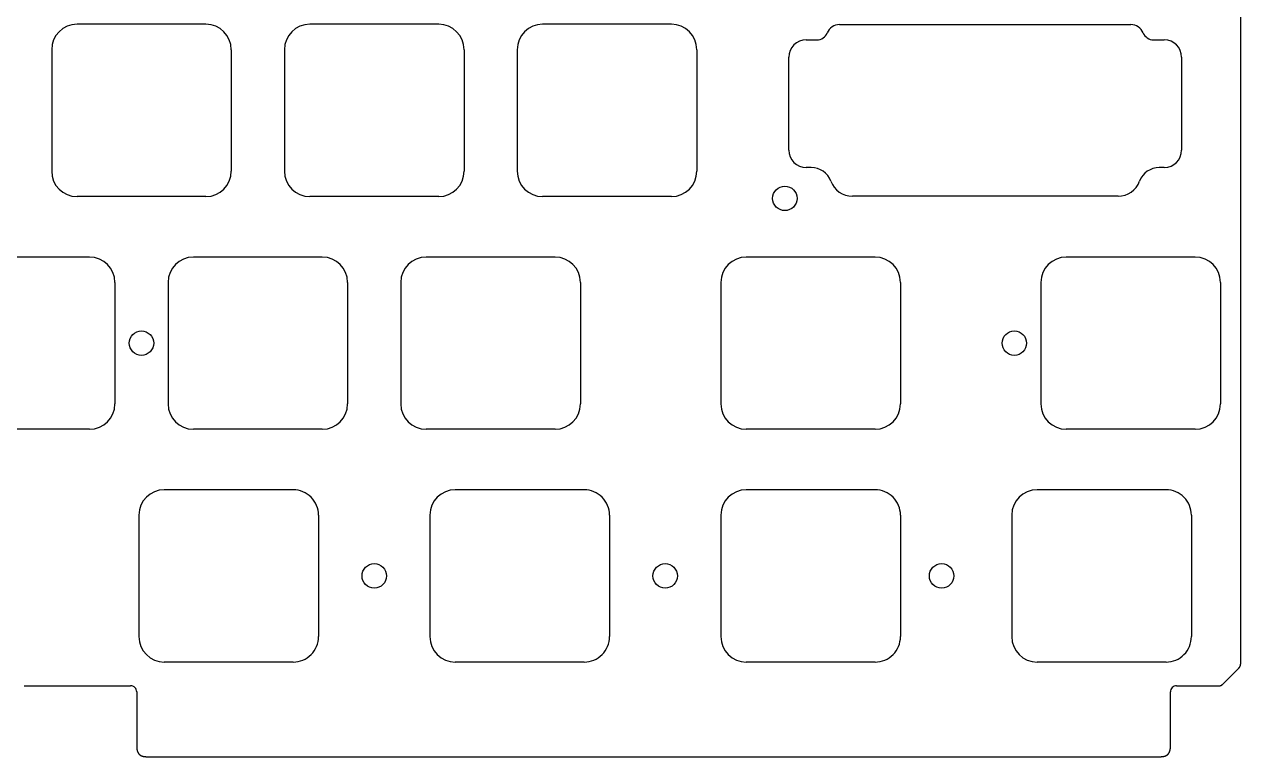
# Model space of a CAD drawing. Header units: millimetres. Extents: x -9 to 276, y -91 to 15.
# Drawn here: x 176.1 to 275.7, y -91 to -31 of the extents above; entities that cross this region are included whole.
import ezdxf

# ---------------------------------------------------------------- set-up
doc = ezdxf.new("R2010")
doc.units = ezdxf.units.MM
doc.layers.add('BLACK', color=7, linetype='CONTINUOUS')
doc.layers.add('Edge.Cuts', color=53, linetype='CONTINUOUS', true_color=0xc8a339)

msp = doc.modelspace()

# ---------------------------------------------------------------- linework, layer by layer
at = {"layer": 'BLACK', "linetype": 'Continuous'}
for p, q in [((245.78125, -50.1), (235.231249, -50.1)), ((271.975, -50.1), (261.424999, -50.1)), ((233.15625, -52.175), (233.15625, -62.125001)), ((247.85625, -52.175), (247.85625, -62.125)), ((259.35, -52.175), (259.35, -62.125001)), ((274.05, -52.175), (274.05, -62.125)), ((245.78125, -64.2), (235.23125, -64.2)), ((271.975, -64.2), (261.425, -64.2))]:
    msp.add_line(p, q, dxfattribs=at)
at = {"layer": 'BLACK'}
msp.add_circle((257.175, -57.15), 1, dxfattribs=at)
for centre, radius, start, end in [((235.231254, -52.175004), 2.075004, 90.00013806, 179.99988955), ((245.78125, -52.175), 2.075, 0, 90), ((261.425004, -52.175004), 2.075004, 90.00013806, 179.99988955), ((271.975, -52.175), 2.075, 0, 90), ((235.231252, -62.124998), 2.075002, 180.00008284, 269.99994478), ((245.78125, -62.125), 2.075, 270, 0), ((261.425002, -62.124998), 2.075002, 180.00008284, 269.99994478), ((271.975, -62.125), 2.075, 270, 0)]:
    msp.add_arc(centre, radius, start, end, dxfattribs=at)
at = {"layer": 'Edge.Cuts', "linetype": 'CONTINUOUS'}
for p, q in [((275.7, -83.39289), (275.7, 7.192893)), ((191.0125, -31.05), (180.4625, -31.05)), ((210.0625, -31.05), (199.5125, -31.05)), ((229.1125, -31.05), (218.5625, -31.05)), ((178.3875, -33.125), (178.3875, -43.075)), ((193.0875, -33.125), (193.0875, -43.075)), ((197.4375, -33.125), (197.4375, -43.075)), ((212.1375, -33.125), (212.1375, -43.075)), ((216.4875, -33.125), (216.4875, -43.075)), ((231.1875, -33.125), (231.1875, -43.075)), ((191.0125, -45.15), (180.4625, -45.15)), ((210.0625, -45.15), (199.5125, -45.15)), ((229.1125, -45.15), (218.5625, -45.15)), ((181.4875, -50.1), (170.9375, -50.1)), ((200.5375, -50.1), (189.9875, -50.1)), ((219.5875, -50.1), (209.0375, -50.1)), ((183.5625, -52.175), (183.5625, -62.125)), ((187.9125, -52.175), (187.9125, -62.125)), ((202.6125, -52.175), (202.6125, -62.125)), ((206.9625, -52.175), (206.9625, -62.125)), ((221.6625, -52.175), (221.6625, -62.125)), ((181.4875, -64.2), (170.9375, -64.2)), ((200.5375, -64.2), (189.9875, -64.2)), ((219.5875, -64.2), (209.0375, -64.2)), ((275.645185, -83.623601), (275.646602, -83.620891)), ((275.646602, -83.620891), (275.648, -83.618173)), ((275.648, -83.618173), (275.649379, -83.61545)), ((275.649379, -83.61545), (275.65074, -83.612718)), ((275.65074, -83.612718), (275.652081, -83.60998)), ((275.652081, -83.60998), (275.653404, -83.607234)), ((275.653404, -83.607234), (275.654708, -83.604482)), ((275.654708, -83.604482), (275.655994, -83.601722)), ((275.655994, -83.601722), (275.65726, -83.598956)), ((275.65726, -83.598956), (275.658508, -83.596181)), ((275.658508, -83.596181), (275.659737, -83.5934)), ((275.659737, -83.5934), (275.660948, -83.590611)), ((275.660948, -83.590611), (275.66214, -83.587815)), ((275.66214, -83.587815), (275.663314, -83.585011)), ((275.663314, -83.585011), (275.665606, -83.57938)), ((275.665606, -83.57938), (275.667824, -83.573718)), ((275.667824, -83.573718), (275.669968, -83.568026)), ((275.669968, -83.568026), (275.672039, -83.562301)), ((275.672039, -83.562301), (275.674036, -83.556544)), ((275.674036, -83.556544), (275.67596, -83.550754)), ((275.67596, -83.550754), (275.677811, -83.54493)), ((275.677811, -83.54493), (275.679589, -83.539073)), ((275.679589, -83.539073), (275.681294, -83.533181)), ((275.681294, -83.533181), (275.682925, -83.527254)), ((275.682925, -83.527254), (275.684483, -83.521292)), ((275.684483, -83.521292), (275.685968, -83.515293)), ((275.685968, -83.515293), (275.68738, -83.509257)), ((275.68738, -83.509257), (275.688718, -83.503184)), ((275.688718, -83.503184), (275.689983, -83.497072)), ((275.689983, -83.497072), (275.691174, -83.490922)), ((275.691174, -83.490922), (275.692291, -83.484733)), ((275.692291, -83.484733), (275.693333, -83.478504)), ((275.693333, -83.478504), (275.694302, -83.472234)), ((275.694302, -83.472234), (275.695196, -83.465924)), ((275.695196, -83.465924), (275.696015, -83.459571)), ((275.696015, -83.459571), (275.696758, -83.453176)), ((275.696758, -83.453176), (275.697426, -83.446738)), ((275.697426, -83.446738), (275.698018, -83.440255)), ((275.698018, -83.440255), (275.698534, -83.433729)), ((275.698534, -83.433729), (275.698973, -83.427157)), ((275.698973, -83.427157), (275.699334, -83.42054)), ((275.699334, -83.42054), (275.699618, -83.413876)), ((275.699618, -83.413876), (275.699824, -83.407164)), ((275.699824, -83.407164), (275.699952, -83.400405)), ((275.699952, -83.400405), (275.7, -83.393597)), ((275.7, -83.393597), (275.7, -83.39289)), ((274.246446, -85.05355), (275.553553, -83.746443)), ((275.553553, -83.746443), (275.555963, -83.744019)), ((275.555963, -83.744019), (275.558354, -83.741586)), ((275.558354, -83.741586), (275.560718, -83.739151)), ((275.560718, -83.739151), (275.563063, -83.736707)), ((275.563063, -83.736707), (275.565383, -83.734261)), ((275.565383, -83.734261), (275.567682, -83.731807)), ((275.567682, -83.731807), (275.569957, -83.72935)), ((275.569957, -83.72935), (275.572212, -83.726885)), ((275.572212, -83.726885), (275.574442, -83.724418)), ((275.574442, -83.724418), (275.576653, -83.721942)), ((275.576653, -83.721942), (275.57884, -83.719463)), ((275.57884, -83.719463), (275.581007, -83.716976)), ((275.581007, -83.716976), (275.58315, -83.714487)), ((275.58315, -83.714487), (275.585273, -83.711989)), ((275.585273, -83.711989), (275.587373, -83.709488)), ((275.587373, -83.709488), (275.589453, -83.706979)), ((275.589453, -83.706979), (275.591511, -83.704467)), ((275.591511, -83.704467), (275.593548, -83.701947)), ((275.593548, -83.701947), (275.595563, -83.699423)), ((275.595563, -83.699423), (275.597559, -83.696892)), ((275.597559, -83.696892), (275.599532, -83.694357)), ((275.599532, -83.694357), (275.601485, -83.691814)), ((275.601485, -83.691814), (275.603416, -83.689268)), ((275.603416, -83.689268), (275.605329, -83.686713)), ((275.605329, -83.686713), (275.607218, -83.684155)), ((275.607218, -83.684155), (275.609089, -83.681589)), ((275.609089, -83.681589), (275.610938, -83.679019)), ((275.610938, -83.679019), (275.612768, -83.676441)), ((275.612768, -83.676441), (275.614577, -83.67386)), ((275.614577, -83.67386), (275.616366, -83.67127)), ((275.616366, -83.67127), (275.618134, -83.668676)), ((275.618134, -83.668676), (275.619883, -83.666074)), ((275.619883, -83.666074), (275.621611, -83.663468)), ((275.621611, -83.663468), (275.62332, -83.660854)), ((275.62332, -83.660854), (275.625008, -83.658235)), ((275.625008, -83.658235), (275.626678, -83.655609)), ((275.626678, -83.655609), (275.628327, -83.652978)), ((275.628327, -83.652978), (275.629957, -83.650339)), ((275.629957, -83.650339), (275.631566, -83.647695)), ((275.631566, -83.647695), (275.633157, -83.645044)), ((275.633157, -83.645044), (275.634728, -83.642387)), ((275.634728, -83.642387), (275.63628, -83.639723)), ((275.63628, -83.639723), (275.637811, -83.637053)), ((275.637811, -83.637053), (275.639325, -83.634375)), ((275.639325, -83.634375), (275.640818, -83.631692)), ((275.640818, -83.631692), (275.642293, -83.629002)), ((275.642293, -83.629002), (275.643748, -83.626305)), ((275.643748, -83.626305), (275.645185, -83.623601)), ((176.149852, -85.199997), (184.850852, -85.199997)), ((270.450556, -85.199997), (273.892893, -85.199997)), ((273.892893, -85.199997), (273.896312, -85.199987)), ((273.896312, -85.199987), (273.899722, -85.199957)), ((273.899722, -85.199957), (273.903116, -85.199907)), ((273.903116, -85.199907), (273.906502, -85.199837)), ((273.906502, -85.199837), (273.909871, -85.199748)), ((273.909871, -85.199748), (273.913233, -85.199639)), ((273.913233, -85.199639), (273.916578, -85.19951)), ((273.916578, -85.19951), (273.919916, -85.199361)), ((273.919916, -85.199361), (273.923238, -85.199194)), ((273.923238, -85.199194), (273.926552, -85.199006)), ((273.926552, -85.199006), (273.929851, -85.1988)), ((273.929851, -85.1988), (273.933141, -85.198573)), ((273.933141, -85.198573), (273.936417, -85.198328)), ((273.936417, -85.198328), (273.939685, -85.198064)), ((273.939685, -85.198064), (273.942938, -85.19778)), ((273.942938, -85.19778), (273.946183, -85.197477)), ((273.946183, -85.197477), (273.949414, -85.197155)), ((273.949414, -85.197155), (273.952637, -85.196814)), ((273.952637, -85.196814), (273.955846, -85.196455)), ((273.955846, -85.196455), (273.959047, -85.196076)), ((273.959047, -85.196076), (273.962235, -85.195678)), ((273.962235, -85.195678), (273.965414, -85.195262)), ((273.965414, -85.195262), (273.96858, -85.194827)), ((273.96858, -85.194827), (273.971738, -85.194373)), ((273.971738, -85.194373), (273.974884, -85.1939)), ((273.974884, -85.1939), (273.978021, -85.193408)), ((273.978021, -85.193408), (273.981146, -85.192899)), ((273.981146, -85.192899), (273.984262, -85.19237)), ((273.984262, -85.19237), (273.987367, -85.191823)), ((273.987367, -85.191823), (273.990463, -85.191257)), ((273.990463, -85.191257), (273.993547, -85.190673)), ((273.993547, -85.190673), (273.996624, -85.19007)), ((273.996624, -85.19007), (273.999689, -85.189449)), ((273.999689, -85.189449), (274.002746, -85.188809)), ((274.002746, -85.188809), (274.005791, -85.188151)), ((274.005791, -85.188151), (274.008829, -85.187475)), ((274.008829, -85.187475), (274.011855, -85.18678)), ((274.011855, -85.18678), (274.014873, -85.186067)), ((274.014873, -85.186067), (274.017881, -85.185335)), ((274.017881, -85.185335), (274.020881, -85.184585)), ((274.020881, -85.184585), (274.02387, -85.183817)), ((274.02387, -85.183817), (274.026851, -85.183031)), ((274.026851, -85.183031), (274.029822, -85.182226)), ((274.029822, -85.182226), (274.032786, -85.181403)), ((274.032786, -85.181403), (274.035739, -85.180562)), ((274.035739, -85.180562), (274.038684, -85.179702)), ((274.038684, -85.179702), (274.04162, -85.178824)), ((274.04162, -85.178824), (274.044548, -85.177928)), ((274.044548, -85.177928), (274.047466, -85.177014)), ((274.047466, -85.177014), (274.050376, -85.176081)), ((274.050376, -85.176081), (274.053278, -85.17513)), ((274.053278, -85.17513), (274.056171, -85.174161)), ((274.056171, -85.174161), (274.059056, -85.173173)), ((274.059056, -85.173173), (274.061933, -85.172167)), ((274.061933, -85.172167), (274.064801, -85.171143)), ((274.064801, -85.171143), (274.067661, -85.1701)), ((274.067661, -85.1701), (274.070513, -85.16904)), ((274.070513, -85.16904), (274.073357, -85.16796)), ((274.073357, -85.16796), (274.076193, -85.166863)), ((274.076193, -85.166863), (274.079022, -85.165747)), ((274.079022, -85.165747), (274.081842, -85.164612)), ((274.081842, -85.164612), (274.084655, -85.16346)), ((274.084655, -85.16346), (274.090257, -85.161099)), ((274.090257, -85.161099), (274.095828, -85.158664)), ((274.095828, -85.158664), (274.10137, -85.156154)), ((274.10137, -85.156154), (274.106882, -85.153571)), ((274.106882, -85.153571), (274.112365, -85.150912)), ((274.112365, -85.150912), (274.11782, -85.148179)), ((274.11782, -85.148179), (274.123247, -85.14537)), ((274.123247, -85.14537), (274.128645, -85.142485)), ((274.128645, -85.142485), (274.134017, -85.139524)), ((274.134017, -85.139524), (274.139362, -85.136487)), ((274.139362, -85.136487), (274.14468, -85.133372)), ((274.14468, -85.133372), (274.149972, -85.13018)), ((274.149972, -85.13018), (274.155238, -85.126911)), ((274.155238, -85.126911), (274.160479, -85.123563)), ((274.160479, -85.123563), (274.165694, -85.120135)), ((274.165694, -85.120135), (274.170885, -85.116629)), ((274.170885, -85.116629), (274.176051, -85.113042)), ((274.176051, -85.113042), (274.181193, -85.109375)), ((274.181193, -85.109375), (274.186311, -85.105626)), ((274.186311, -85.105626), (274.191406, -85.101796)), ((274.191406, -85.101796), (274.196477, -85.097883)), ((274.196477, -85.097883), (274.201525, -85.093887)), ((274.201525, -85.093887), (274.20655, -85.089806)), ((274.20655, -85.089806), (274.211552, -85.085641)), ((274.211552, -85.085641), (274.216531, -85.081391)), ((274.216531, -85.081391), (274.221489, -85.077054)), ((274.221489, -85.077054), (274.226424, -85.072631)), ((274.226424, -85.072631), (274.231337, -85.068119)), ((274.231337, -85.068119), (274.236228, -85.063519)), ((274.236228, -85.063519), (274.241098, -85.05883)), ((274.241098, -85.05883), (274.245945, -85.05405)), ((274.245945, -85.05405), (274.246446, -85.05355)), ((185.350852, -85.699997), (185.350852, -90.199997)), ((269.950556, -90.199997), (269.950556, -85.699997)), ((185.350852, -90.199997), (185.350862, -90.205644)), ((185.350862, -90.205644), (185.350892, -90.211271)), ((185.350892, -90.211271), (185.350942, -90.216858)), ((185.350942, -90.216858), (185.351011, -90.222425)), ((185.351011, -90.222425), (185.351101, -90.227953)), ((185.351101, -90.227953), (185.351209, -90.233461)), ((185.351209, -90.233461), (185.351338, -90.23893)), ((185.351338, -90.23893), (185.351485, -90.24438)), ((185.351485, -90.24438), (185.351652, -90.249791)), ((185.351652, -90.249791), (185.351838, -90.255183)), ((185.351838, -90.255183), (185.352043, -90.260537)), ((185.352043, -90.260537), (185.352267, -90.265871)), ((185.352267, -90.265871), (185.352509, -90.271168)), ((185.352509, -90.271168), (185.352771, -90.276446)), ((185.352771, -90.276446), (185.353051, -90.281686)), ((185.353051, -90.281686), (185.35335, -90.286907)), ((185.35335, -90.286907), (185.353667, -90.292092)), ((185.353667, -90.292092), (185.354003, -90.297257)), ((185.354003, -90.297257), (185.354356, -90.302386)), ((185.354356, -90.302386), (185.354728, -90.307497)), ((185.354728, -90.307497), (185.355118, -90.312571)), ((185.355118, -90.312571), (185.355526, -90.317627)), ((185.355526, -90.317627), (185.355952, -90.322647)), ((185.355952, -90.322647), (185.356396, -90.327648)), ((185.356396, -90.327648), (185.356857, -90.332615)), ((185.356857, -90.332615), (185.357337, -90.337563)), ((185.357337, -90.337563), (185.357833, -90.342476)), ((185.357833, -90.342476), (185.358347, -90.347371)), ((185.358347, -90.347371), (185.358878, -90.352232)), ((185.358878, -90.352232), (185.359427, -90.357074)), ((185.359427, -90.357074), (185.359993, -90.361882)), ((185.359993, -90.361882), (185.360576, -90.366673)), ((185.360576, -90.366673), (185.361175, -90.371429)), ((185.361175, -90.371429), (185.361793, -90.376168)), ((185.361793, -90.376168), (185.362426, -90.380874)), ((185.362426, -90.380874), (185.363077, -90.385562)), ((185.363077, -90.385562), (185.363744, -90.390217)), ((185.363744, -90.390217), (185.364428, -90.394854)), ((185.364428, -90.394854), (185.365128, -90.399459)), ((185.365128, -90.399459), (185.365846, -90.404047)), ((185.365846, -90.404047), (185.366578, -90.408602)), ((185.366578, -90.408602), (185.367329, -90.41314)), ((185.367329, -90.41314), (185.368094, -90.417647)), ((185.368094, -90.417647), (185.368876, -90.422136)), ((185.368876, -90.422136), (185.369674, -90.426593)), ((185.369674, -90.426593), (185.370489, -90.431034)), ((185.370489, -90.431034), (185.371318, -90.435444)), ((185.371318, -90.435444), (185.372165, -90.439836)), ((185.372165, -90.439836), (185.373026, -90.444198)), ((185.373026, -90.444198), (185.373904, -90.448543)), ((185.373904, -90.448543), (185.374796, -90.452858)), ((185.374796, -90.452858), (185.375706, -90.457157)), ((185.375706, -90.457157), (185.376629, -90.461425)), ((185.376629, -90.461425), (185.377569, -90.465676)), ((185.377569, -90.465676), (185.378524, -90.469899)), ((185.378524, -90.469899), (185.379495, -90.474104)), ((185.379495, -90.474104), (185.38048, -90.478281)), ((185.38048, -90.478281), (185.381482, -90.482441)), ((185.381482, -90.482441), (185.382497, -90.486572)), ((185.382497, -90.486572), (185.383529, -90.490687)), ((185.383529, -90.490687), (185.384574, -90.494774)), ((185.384574, -90.494774), (185.385636, -90.498844)), ((185.385636, -90.498844), (185.386712, -90.502886)), ((185.386712, -90.502886), (185.387803, -90.506913)), ((185.387803, -90.506913), (185.388908, -90.510911)), ((185.388908, -90.510911), (185.39003, -90.514894)), ((185.39003, -90.514894), (185.391164, -90.518849)), ((185.391164, -90.518849), (185.392315, -90.522788)), ((185.392315, -90.522788), (185.393478, -90.5267)), ((185.393478, -90.5267), (185.394658, -90.530597)), ((185.394658, -90.530597), (185.395851, -90.534467)), ((185.395851, -90.534467), (185.397059, -90.53832)), ((185.397059, -90.53832), (185.398281, -90.542148)), ((185.398281, -90.542148), (185.399518, -90.54596)), ((185.399518, -90.54596), (185.400769, -90.549747)), ((185.400769, -90.549747), (185.402035, -90.553517)), ((185.402035, -90.553517), (185.403313, -90.557262)), ((185.403313, -90.557262), (185.404608, -90.560992)), ((185.404608, -90.560992), (185.405914, -90.564696)), ((185.405914, -90.564696), (185.407237, -90.568385)), ((185.407237, -90.568385), (185.408572, -90.57205)), ((185.408572, -90.57205), (185.409923, -90.575698)), ((185.409923, -90.575698), (185.411286, -90.579323)), ((185.411286, -90.579323), (185.412664, -90.582931)), ((185.412664, -90.582931), (185.414055, -90.586516)), ((185.414055, -90.586516), (185.415461, -90.590086)), ((185.415461, -90.590086), (185.41688, -90.593632)), ((269.88443, -90.593873), (269.887251, -90.586777)), ((269.887251, -90.586777), (269.890016, -90.579603)), ((269.890016, -90.579603), (269.892725, -90.57235)), ((269.892725, -90.57235), (269.895379, -90.565018)), ((269.895379, -90.565018), (269.897976, -90.557606)), ((269.897976, -90.557606), (269.900517, -90.550113)), ((269.900517, -90.550113), (269.903002, -90.542538)), ((269.903002, -90.542538), (269.905428, -90.53488)), ((269.905428, -90.53488), (269.907798, -90.527139)), ((269.907798, -90.527139), (269.910109, -90.519313)), ((269.910109, -90.519313), (269.912362, -90.511402)), ((269.912362, -90.511402), (269.914557, -90.503405)), ((269.914557, -90.503405), (269.916692, -90.495321)), ((269.916692, -90.495321), (269.918768, -90.487149)), ((269.918768, -90.487149), (269.920783, -90.478887)), ((269.920783, -90.478887), (269.922738, -90.470536)), ((269.922738, -90.470536), (269.924632, -90.462094)), ((269.924632, -90.462094), (269.926465, -90.45356)), ((269.926465, -90.45356), (269.928235, -90.444934)), ((269.928235, -90.444934), (269.929943, -90.436214)), ((269.929943, -90.436214), (269.931588, -90.427399)), ((269.931588, -90.427399), (269.933169, -90.418489)), ((269.933169, -90.418489), (269.934686, -90.409482)), ((269.934686, -90.409482), (269.936138, -90.400378)), ((269.936138, -90.400378), (269.937524, -90.391175)), ((269.937524, -90.391175), (269.938845, -90.381872)), ((269.938845, -90.381872), (269.940099, -90.372469)), ((269.940099, -90.372469), (269.941285, -90.362964)), ((269.941285, -90.362964), (269.942404, -90.353357)), ((269.942404, -90.353357), (269.943454, -90.343646)), ((269.943454, -90.343646), (269.944435, -90.33383)), ((269.944435, -90.33383), (269.945346, -90.323908)), ((269.945346, -90.323908), (269.946186, -90.31388)), ((269.946186, -90.31388), (269.946955, -90.303744)), ((269.946955, -90.303744), (269.947652, -90.293499)), ((269.947652, -90.293499), (269.948275, -90.283144)), ((269.948275, -90.283144), (269.948826, -90.272678)), ((269.948826, -90.272678), (269.949302, -90.2621)), ((269.949302, -90.2621), (269.949702, -90.251408)), ((269.949702, -90.251408), (269.950027, -90.240603)), ((269.950027, -90.240603), (269.950275, -90.229682)), ((269.950275, -90.229682), (269.950446, -90.218644)), ((269.950446, -90.218644), (269.950538, -90.207489)), ((269.950538, -90.207489), (269.950556, -90.199997)), ((185.41688, -90.593632), (185.418314, -90.597162)), ((185.418314, -90.597162), (185.41976, -90.600669)), ((185.41976, -90.600669), (185.421221, -90.604161)), ((185.421221, -90.604161), (185.422695, -90.60763)), ((185.422695, -90.60763), (185.424184, -90.611084)), ((185.424184, -90.611084), (185.425684, -90.614515)), ((185.425684, -90.614515), (185.4272, -90.617931)), ((185.4272, -90.617931), (185.428728, -90.621325)), ((185.428728, -90.621325), (185.430272, -90.624703)), ((185.430272, -90.624703), (185.431827, -90.62806)), ((185.431827, -90.62806), (185.433397, -90.631402)), ((185.433397, -90.631402), (185.434979, -90.634721)), ((185.434979, -90.634721), (185.436576, -90.638026)), ((185.436576, -90.638026), (185.438185, -90.64131)), ((185.438185, -90.64131), (185.439809, -90.644579)), ((185.439809, -90.644579), (185.441445, -90.647826)), ((185.441445, -90.647826), (185.443096, -90.651059)), ((185.443096, -90.651059), (185.444759, -90.654271)), ((185.444759, -90.654271), (185.446437, -90.657468)), ((185.446437, -90.657468), (185.448126, -90.660645)), ((185.448126, -90.660645), (185.44983, -90.663807)), ((185.44983, -90.663807), (185.451547, -90.666949)), ((185.451547, -90.666949), (185.453277, -90.670076)), ((185.453277, -90.670076), (185.45502, -90.673184)), ((185.45502, -90.673184), (185.456778, -90.676276)), ((185.456778, -90.676276), (185.458547, -90.679349)), ((185.458547, -90.679349), (185.460331, -90.682408)), ((185.460331, -90.682408), (185.462127, -90.685447)), ((185.462127, -90.685447), (185.463938, -90.688472)), ((185.463938, -90.688472), (185.465761, -90.691478)), ((185.465761, -90.691478), (185.467598, -90.694469)), ((185.467598, -90.694469), (185.469447, -90.697441)), ((185.469447, -90.697441), (185.471311, -90.700399)), ((185.471311, -90.700399), (185.473187, -90.703339)), ((185.473187, -90.703339), (185.475077, -90.706264)), ((185.475077, -90.706264), (185.476979, -90.709171)), ((185.476979, -90.709171), (185.478896, -90.712063)), ((185.478896, -90.712063), (185.480825, -90.714938)), ((185.480825, -90.714938), (185.482769, -90.717798)), ((185.482769, -90.717798), (185.484724, -90.720641)), ((185.484724, -90.720641), (185.486694, -90.723469)), ((185.486694, -90.723469), (185.488677, -90.72628)), ((185.488677, -90.72628), (185.490673, -90.729076)), ((185.490673, -90.729076), (185.492682, -90.731856)), ((185.492682, -90.731856), (185.494706, -90.734621)), ((185.494706, -90.734621), (185.496741, -90.737369)), ((185.496741, -90.737369), (185.498792, -90.740103)), ((185.498792, -90.740103), (185.500854, -90.74282)), ((185.500854, -90.74282), (185.502931, -90.745523)), ((185.502931, -90.745523), (185.505021, -90.74821)), ((185.505021, -90.74821), (185.507125, -90.750882)), ((185.507125, -90.750882), (185.509241, -90.753539)), ((185.509241, -90.753539), (185.511372, -90.756181)), ((185.511372, -90.756181), (185.513516, -90.758807)), ((185.513516, -90.758807), (185.515673, -90.761418)), ((185.515673, -90.761418), (185.517844, -90.764015)), ((185.517844, -90.764015), (185.520029, -90.766596)), ((185.520029, -90.766596), (185.522227, -90.769163)), ((185.522227, -90.769163), (185.52444, -90.771715)), ((185.52444, -90.771715), (185.526665, -90.774252)), ((185.526665, -90.774252), (185.528905, -90.776775)), ((185.528905, -90.776775), (185.531158, -90.779282)), ((185.531158, -90.779282), (185.533425, -90.781776)), ((185.533425, -90.781776), (185.535705, -90.784254)), ((185.535705, -90.784254), (185.538, -90.786719)), ((185.538, -90.786719), (185.540309, -90.789168)), ((185.540309, -90.789168), (185.542631, -90.791604)), ((185.542631, -90.791604), (185.544968, -90.794025)), ((185.544968, -90.794025), (185.547318, -90.796432)), ((185.547318, -90.796432), (185.549682, -90.798824)), ((185.549682, -90.798824), (185.552061, -90.801203)), ((185.552061, -90.801203), (185.556861, -90.805917)), ((185.556861, -90.805917), (185.561717, -90.810575)), ((185.561717, -90.810575), (185.56663, -90.815176)), ((185.56663, -90.815176), (185.571601, -90.819723)), ((185.571601, -90.819723), (185.57663, -90.824213)), ((185.57663, -90.824213), (185.581718, -90.828649)), ((185.581718, -90.828649), (185.586864, -90.83303)), ((185.586864, -90.83303), (185.592069, -90.837356)), ((185.592069, -90.837356), (185.597334, -90.841627)), ((185.597334, -90.841627), (185.602659, -90.845844)), ((185.602659, -90.845844), (185.608045, -90.850007)), ((185.608045, -90.850007), (185.613492, -90.854117)), ((185.613492, -90.854117), (185.619001, -90.858172)), ((185.619001, -90.858172), (185.624571, -90.862174)), ((185.624571, -90.862174), (185.630204, -90.866122)), ((185.630204, -90.866122), (185.635901, -90.870017)), ((185.635901, -90.870017), (185.641661, -90.873859)), ((185.641661, -90.873859), (185.647486, -90.877647)), ((185.647486, -90.877647), (185.653375, -90.881382)), ((185.653375, -90.881382), (185.659331, -90.885063)), ((185.659331, -90.885063), (185.665352, -90.888692)), ((185.665352, -90.888692), (185.67144, -90.892267)), ((185.67144, -90.892267), (185.677596, -90.895789)), ((185.677596, -90.895789), (185.68382, -90.899258)), ((185.68382, -90.899258), (185.690112, -90.902674)), ((185.690112, -90.902674), (185.696474, -90.906036)), ((185.696474, -90.906036), (185.702906, -90.909345)), ((185.702906, -90.909345), (185.709409, -90.9126)), ((185.709409, -90.9126), (185.715984, -90.915801)), ((185.715984, -90.915801), (185.722631, -90.918948)), ((185.722631, -90.918948), (185.72935, -90.922042)), ((185.72935, -90.922042), (185.736144, -90.925081)), ((185.736144, -90.925081), (185.743012, -90.928066)), ((185.743012, -90.928066), (185.749956, -90.930996)), ((185.749956, -90.930996), (185.756976, -90.933871)), ((185.756976, -90.933871), (185.764072, -90.936692)), ((185.764072, -90.936692), (185.771246, -90.939457)), ((185.771246, -90.939457), (185.778499, -90.942166)), ((185.778499, -90.942166), (185.785831, -90.94482)), ((185.785831, -90.94482), (185.793243, -90.947417)), ((185.793243, -90.947417), (185.800736, -90.949958)), ((185.800736, -90.949958), (185.808311, -90.952443)), ((185.808311, -90.952443), (185.815969, -90.954869)), ((185.815969, -90.954869), (185.82371, -90.957239)), ((185.82371, -90.957239), (185.831536, -90.95955)), ((185.831536, -90.95955), (185.839447, -90.961803)), ((185.839447, -90.961803), (185.847444, -90.963998)), ((185.847444, -90.963998), (185.855528, -90.966133)), ((185.855528, -90.966133), (185.8637, -90.968209)), ((185.8637, -90.968209), (185.871962, -90.970224)), ((185.871962, -90.970224), (185.880313, -90.972179)), ((185.880313, -90.972179), (185.888755, -90.974073)), ((185.888755, -90.974073), (185.897289, -90.975906)), ((185.897289, -90.975906), (185.905915, -90.977676)), ((185.905915, -90.977676), (185.914635, -90.979384)), ((185.914635, -90.979384), (185.92345, -90.981029)), ((185.92345, -90.981029), (185.93236, -90.98261)), ((185.93236, -90.98261), (185.941367, -90.984127)), ((185.941367, -90.984127), (185.950471, -90.985579)), ((185.950471, -90.985579), (185.959674, -90.986965)), ((185.959674, -90.986965), (185.968977, -90.988286)), ((185.968977, -90.988286), (185.97838, -90.98954)), ((185.97838, -90.98954), (185.987885, -90.990726)), ((185.987885, -90.990726), (185.997492, -90.991845)), ((185.997492, -90.991845), (186.007204, -90.992895)), ((186.007204, -90.992895), (186.017019, -90.993876)), ((186.017019, -90.993876), (186.026941, -90.994787)), ((186.026941, -90.994787), (186.036969, -90.995627)), ((186.036969, -90.995627), (186.047105, -90.996396)), ((186.047105, -90.996396), (186.05735, -90.997093)), ((186.05735, -90.997093), (186.067705, -90.997716)), ((186.067705, -90.997716), (186.078171, -90.998267)), ((186.078171, -90.998267), (186.088749, -90.998743)), ((186.088749, -90.998743), (186.099441, -90.999143)), ((186.099441, -90.999143), (186.110246, -90.999468)), ((186.110246, -90.999468), (186.121167, -90.999716)), ((186.121167, -90.999716), (186.132205, -90.999887)), ((186.132205, -90.999887), (186.14336, -90.999979)), ((186.14336, -90.999979), (186.150852, -90.999997)), ((186.150852, -90.999997), (269.150556, -90.999997)), ((269.150556, -90.999997), (269.156203, -90.999987)), ((269.156203, -90.999987), (269.16183, -90.999957)), ((269.16183, -90.999957), (269.167417, -90.999907)), ((269.167417, -90.999907), (269.172984, -90.999838)), ((269.172984, -90.999838), (269.178512, -90.999748)), ((269.178512, -90.999748), (269.18402, -90.99964)), ((269.18402, -90.99964), (269.189489, -90.999511)), ((269.189489, -90.999511), (269.194939, -90.999364)), ((269.194939, -90.999364), (269.20035, -90.999197)), ((269.20035, -90.999197), (269.205742, -90.999011)), ((269.205742, -90.999011), (269.211096, -90.998806)), ((269.211096, -90.998806), (269.21643, -90.998582)), ((269.21643, -90.998582), (269.221727, -90.99834)), ((269.221727, -90.99834), (269.227005, -90.998078)), ((269.227005, -90.998078), (269.232245, -90.997798)), ((269.232245, -90.997798), (269.237466, -90.997499)), ((269.237466, -90.997499), (269.242651, -90.997182)), ((269.242651, -90.997182), (269.247816, -90.996846)), ((269.247816, -90.996846), (269.252945, -90.996493)), ((269.252945, -90.996493), (269.258056, -90.996121)), ((269.258056, -90.996121), (269.26313, -90.995731)), ((269.26313, -90.995731), (269.268186, -90.995323)), ((269.268186, -90.995323), (269.273206, -90.994897)), ((269.273206, -90.994897), (269.278207, -90.994453)), ((269.278207, -90.994453), (269.283174, -90.993992)), ((269.283174, -90.993992), (269.288122, -90.993512)), ((269.288122, -90.993512), (269.293035, -90.993016)), ((269.293035, -90.993016), (269.29793, -90.992502)), ((269.29793, -90.992502), (269.30279, -90.991971)), ((269.30279, -90.991971), (269.307633, -90.991422)), ((269.307633, -90.991422), (269.312441, -90.990856)), ((269.312441, -90.990856), (269.317232, -90.990273)), ((269.317232, -90.990273), (269.321988, -90.989674)), ((269.321988, -90.989674), (269.326727, -90.989056)), ((269.326727, -90.989056), (269.331433, -90.988423)), ((269.331433, -90.988423), (269.336121, -90.987772)), ((269.336121, -90.987772), (269.340776, -90.987105)), ((269.340776, -90.987105), (269.345413, -90.986421)), ((269.345413, -90.986421), (269.350018, -90.985721)), ((269.350018, -90.985721), (269.354606, -90.985003)), ((269.354606, -90.985003), (269.359161, -90.984271)), ((269.359161, -90.984271), (269.363699, -90.98352)), ((269.363699, -90.98352), (269.368206, -90.982755)), ((269.368206, -90.982755), (269.372695, -90.981973)), ((269.372695, -90.981973), (269.377152, -90.981175)), ((269.377152, -90.981175), (269.381593, -90.98036)), ((269.381593, -90.98036), (269.386003, -90.979531)), ((269.386003, -90.979531), (269.390395, -90.978684)), ((269.390395, -90.978684), (269.394757, -90.977823)), ((269.394757, -90.977823), (269.399102, -90.976945)), ((269.399102, -90.976945), (269.403417, -90.976053)), ((269.403417, -90.976053), (269.407715, -90.975143)), ((269.407715, -90.975143), (269.411984, -90.97422)), ((269.411984, -90.97422), (269.416235, -90.97328)), ((269.416235, -90.97328), (269.420458, -90.972325)), ((269.420458, -90.972325), (269.424663, -90.971354)), ((269.424663, -90.971354), (269.42884, -90.970369)), ((269.42884, -90.970369), (269.433, -90.969367)), ((269.433, -90.969367), (269.437131, -90.968352)), ((269.437131, -90.968352), (269.441246, -90.96732)), ((269.441246, -90.96732), (269.445333, -90.966275)), ((269.445333, -90.966275), (269.449403, -90.965213)), ((269.449403, -90.965213), (269.453445, -90.964137)), ((269.453445, -90.964137), (269.457472, -90.963046)), ((269.457472, -90.963046), (269.46147, -90.961941)), ((269.46147, -90.961941), (269.465453, -90.960819)), ((269.465453, -90.960819), (269.469408, -90.959685)), ((269.469408, -90.959685), (269.473347, -90.958534)), ((269.473347, -90.958534), (269.477259, -90.957371)), ((269.477259, -90.957371), (269.481156, -90.956191)), ((269.481156, -90.956191), (269.485026, -90.954998)), ((269.485026, -90.954998), (269.488879, -90.95379)), ((269.488879, -90.95379), (269.492707, -90.952568)), ((269.492707, -90.952568), (269.496519, -90.951331)), ((269.496519, -90.951331), (269.500306, -90.95008)), ((269.500306, -90.95008), (269.504076, -90.948814)), ((269.504076, -90.948814), (269.507821, -90.947536)), ((269.507821, -90.947536), (269.511551, -90.946241)), ((269.511551, -90.946241), (269.515255, -90.944935)), ((269.515255, -90.944935), (269.518944, -90.943612)), ((269.518944, -90.943612), (269.522609, -90.942277)), ((269.522609, -90.942277), (269.526257, -90.940926)), ((269.526257, -90.940926), (269.529882, -90.939563)), ((269.529882, -90.939563), (269.53349, -90.938185)), ((269.53349, -90.938185), (269.537075, -90.936794)), ((269.537075, -90.936794), (269.540645, -90.935388)), ((269.540645, -90.935388), (269.544191, -90.933969)), ((269.544191, -90.933969), (269.547721, -90.932535)), ((269.547721, -90.932535), (269.551228, -90.931089)), ((269.551228, -90.931089), (269.55472, -90.929628)), ((269.55472, -90.929628), (269.558189, -90.928154)), ((269.558189, -90.928154), (269.561643, -90.926665)), ((269.561643, -90.926665), (269.565074, -90.925165)), ((269.565074, -90.925165), (269.56849, -90.923649)), ((269.56849, -90.923649), (269.571884, -90.922121)), ((269.571884, -90.922121), (269.575262, -90.920577)), ((269.575262, -90.920577), (269.578619, -90.919022)), ((269.578619, -90.919022), (269.581961, -90.917452)), ((269.581961, -90.917452), (269.58528, -90.91587)), ((269.58528, -90.91587), (269.588585, -90.914273)), ((269.588585, -90.914273), (269.591869, -90.912664)), ((269.591869, -90.912664), (269.595138, -90.91104)), ((269.595138, -90.91104), (269.598385, -90.909404)), ((269.598385, -90.909404), (269.601618, -90.907753)), ((269.601618, -90.907753), (269.60483, -90.90609)), ((269.60483, -90.90609), (269.608027, -90.904412)), ((269.608027, -90.904412), (269.611204, -90.902723)), ((269.611204, -90.902723), (269.614366, -90.901019)), ((269.614366, -90.901019), (269.617508, -90.899302)), ((269.617508, -90.899302), (269.620635, -90.897572)), ((269.620635, -90.897572), (269.623743, -90.895829)), ((269.623743, -90.895829), (269.626835, -90.894071)), ((269.626835, -90.894071), (269.629908, -90.892302)), ((269.629908, -90.892302), (269.632967, -90.890518)), ((269.632967, -90.890518), (269.636006, -90.888722)), ((269.636006, -90.888722), (269.639031, -90.886911)), ((269.639031, -90.886911), (269.642037, -90.885088)), ((269.642037, -90.885088), (269.645028, -90.883251)), ((269.645028, -90.883251), (269.648, -90.881402)), ((269.648, -90.881402), (269.650958, -90.879538)), ((269.650958, -90.879538), (269.653898, -90.877662)), ((269.653898, -90.877662), (269.656823, -90.875772)), ((269.656823, -90.875772), (269.65973, -90.87387)), ((269.65973, -90.87387), (269.662622, -90.871953)), ((269.662622, -90.871953), (269.665497, -90.870024)), ((269.665497, -90.870024), (269.668357, -90.86808)), ((269.668357, -90.86808), (269.6712, -90.866125)), ((269.6712, -90.866125), (269.674028, -90.864155)), ((269.674028, -90.864155), (269.676839, -90.862172)), ((269.676839, -90.862172), (269.679635, -90.860176)), ((269.679635, -90.860176), (269.682415, -90.858167)), ((269.682415, -90.858167), (269.68518, -90.856143)), ((269.68518, -90.856143), (269.687928, -90.854108)), ((269.687928, -90.854108), (269.690662, -90.852057)), ((269.690662, -90.852057), (269.693379, -90.849995)), ((269.693379, -90.849995), (269.696082, -90.847918)), ((269.696082, -90.847918), (269.698769, -90.845828)), ((269.698769, -90.845828), (269.701441, -90.843724)), ((269.701441, -90.843724), (269.704098, -90.841608)), ((269.704098, -90.841608), (269.70674, -90.839477)), ((269.70674, -90.839477), (269.709366, -90.837333)), ((269.709366, -90.837333), (269.711977, -90.835176)), ((269.711977, -90.835176), (269.714574, -90.833005)), ((269.714574, -90.833005), (269.717155, -90.83082)), ((269.717155, -90.83082), (269.719722, -90.828622)), ((269.719722, -90.828622), (269.722274, -90.826409)), ((269.722274, -90.826409), (269.724811, -90.824184)), ((269.724811, -90.824184), (269.727334, -90.821944)), ((269.727334, -90.821944), (269.729841, -90.819691)), ((269.729841, -90.819691), (269.732335, -90.817424)), ((269.732335, -90.817424), (269.734813, -90.815144)), ((269.734813, -90.815144), (269.737278, -90.812849)), ((269.737278, -90.812849), (269.739727, -90.81054)), ((269.739727, -90.81054), (269.742163, -90.808218)), ((269.742163, -90.808218), (269.744584, -90.805881)), ((269.744584, -90.805881), (269.746991, -90.803531)), ((269.746991, -90.803531), (269.749383, -90.801167)), ((269.749383, -90.801167), (269.751762, -90.798788)), ((269.751762, -90.798788), (269.756476, -90.793988)), ((269.756476, -90.793988), (269.761134, -90.789132)), ((269.761134, -90.789132), (269.765735, -90.784219)), ((269.765735, -90.784219), (269.770282, -90.779248)), ((269.770282, -90.779248), (269.774772, -90.774219)), ((269.774772, -90.774219), (269.779208, -90.769131)), ((269.779208, -90.769131), (269.783589, -90.763985)), ((269.783589, -90.763985), (269.787915, -90.75878)), ((269.787915, -90.75878), (269.792186, -90.753515)), ((269.792186, -90.753515), (269.796403, -90.74819)), ((269.796403, -90.74819), (269.800566, -90.742804)), ((269.800566, -90.742804), (269.804676, -90.737357)), ((269.804676, -90.737357), (269.808731, -90.731849)), ((269.808731, -90.731849), (269.812733, -90.726278)), ((269.812733, -90.726278), (269.816681, -90.720645)), ((269.816681, -90.720645), (269.820576, -90.714948)), ((269.820576, -90.714948), (269.824418, -90.709188)), ((269.824418, -90.709188), (269.828206, -90.703363)), ((269.828206, -90.703363), (269.831941, -90.697474)), ((269.831941, -90.697474), (269.835622, -90.691518)), ((269.835622, -90.691518), (269.839251, -90.685497)), ((269.839251, -90.685497), (269.842826, -90.679409)), ((269.842826, -90.679409), (269.846348, -90.673253)), ((269.846348, -90.673253), (269.849817, -90.667029)), ((269.849817, -90.667029), (269.853233, -90.660737)), ((269.853233, -90.660737), (269.856595, -90.654375)), ((269.856595, -90.654375), (269.859904, -90.647943)), ((269.859904, -90.647943), (269.863159, -90.64144)), ((269.863159, -90.64144), (269.86636, -90.634865)), ((269.86636, -90.634865), (269.869507, -90.628218)), ((269.869507, -90.628218), (269.872601, -90.621499)), ((269.872601, -90.621499), (269.87564, -90.614705)), ((269.87564, -90.614705), (269.878625, -90.607837)), ((269.878625, -90.607837), (269.881555, -90.600893)), ((269.881555, -90.600893), (269.88443, -90.593873))]:
    msp.add_line(p, q, dxfattribs=at)
at = {"layer": 'Edge.Cuts', "linetype": 'Continuous'}
for p, q in [((242.86593, -31.0724), (266.72117, -31.0724)), ((240.14311, -32.32456), (241.00872, -32.32456)), ((268.57838, -32.32456), (269.44399, -32.32456)), ((238.71811, -41.35044), (238.71811, -33.74956)), ((270.86899, -33.74956), (270.86899, -41.35044)), ((240.54715, -42.77544), (240.14311, -42.77544)), ((269.44399, -42.77544), (269.03995, -42.77544)), ((265.66905, -45.11191), (243.91805, -45.11191)), ((198.15625, -69.15), (187.606249, -69.15)), ((221.96875, -69.15), (211.418749, -69.15)), ((245.78125, -69.15), (235.231249, -69.15)), ((269.59375, -69.15), (259.043749, -69.15)), ((185.53125, -71.225), (185.53125, -81.175001)), ((200.23125, -71.225), (200.23125, -81.175)), ((209.34375, -71.225), (209.34375, -81.175001)), ((224.04375, -71.225), (224.04375, -81.175)), ((233.15625, -71.225), (233.15625, -81.175001)), ((247.85625, -71.225), (247.85625, -81.175)), ((256.96875, -71.225), (256.96875, -81.175001)), ((271.66875, -71.225), (271.66875, -81.175)), ((198.15625, -83.25), (187.60625, -83.25)), ((221.96875, -83.25), (211.41875, -83.25)), ((245.78125, -83.25), (235.23125, -83.25)), ((269.59375, -83.25), (259.04375, -83.25))]:
    msp.add_line(p, q, dxfattribs=at)
at = {"layer": 'Edge.Cuts'}
for centre in [(238.39375, -45.3), (185.7375, -57.15), (204.7875, -76.2), (228.6, -76.2), (251.221875, -76.2)]:
    msp.add_circle(centre, 1, dxfattribs=at)
for centre, radius, start, end in [((180.4625, -33.125), 2.075, 90, 180), ((191.0125, -33.125), 2.075, 0, 90), ((199.5125, -33.125), 2.075, 90, 180), ((210.0625, -33.125), 2.075, 0, 90), ((218.5625, -33.125), 2.075, 90, 180), ((229.1125, -33.125), 2.075, 0, 90), ((241.00872, -31.39615), 0.928411, 270, 337.97729805), ((242.86595, -32.1474), 1.075006, 90.00106597, 157.97610066), ((266.72115, -32.1474), 1.075, 22.02389934, 89.99893403), ((268.57835, -31.3961), 0.92846, 202.02625676, 270.00185132), ((240.14311, -33.74956), 1.425, 90, 180), ((269.44399, -33.74956), 1.425, 0, 90), ((240.14311, -41.35044), 1.425, 180, 270), ((269.44395, -41.3504), 1.42504, 270.00160826, 359.99839174), ((240.54716, -44.50037), 1.72493, 20.54597615, 90.00033216), ((269.03995, -44.5004), 1.724938, 90, 159.45340178), ((180.4625, -43.075), 2.075, -180, -90), ((191.0125, -43.075), 2.075, -90, 0), ((199.5125, -43.075), 2.075, -180, -90), ((210.0625, -43.075), 2.075, -90, 0), ((218.5625, -43.075), 2.075, -180, -90), ((229.1125, -43.075), 2.075, -90, 0), ((243.91806, -43.23696), 1.87495, 200.54592343, 269.99969441), ((265.66905, -43.237), 1.874943, 270, 339.45493501), ((181.4875, -52.175), 2.075, 0, 90), ((189.9875, -52.175), 2.075, 90, 180), ((200.5375, -52.175), 2.075, 0, 90), ((209.0375, -52.175), 2.075, 90, 180), ((219.5875, -52.175), 2.075, 0, 90), ((181.4875, -62.125), 2.075, -90, 0), ((189.9875, -62.125), 2.075, -180, -90), ((200.5375, -62.125), 2.075, -90, 0), ((209.0375, -62.125), 2.075, -180, -90), ((219.5875, -62.125), 2.075, -90, 0), ((187.6063, -71.225), 2.07505, 90.0014082, 180), ((198.1563, -71.225), 2.075, 0, 90.00138062), ((211.4188, -71.225), 2.07505, 90.0014082, 180), ((221.9688, -71.225), 2.075, 0, 90.00138062), ((235.2313, -71.225), 2.07505, 90.0014082, 180), ((245.7813, -71.225), 2.075, 0, 90.00138062), ((259.0438, -71.225), 2.07505, 90.0014082, 180), ((269.5938, -71.225), 2.075, 0, 90.00138062), ((187.6063, -81.175), 2.075, 180.00002761, 269.99861938), ((198.1563, -81.175), 2.07495, 269.99861935, 0), ((211.4188, -81.175), 2.075, 180.00002761, 269.99861938), ((221.9688, -81.175), 2.07495, 269.99861935, 0), ((235.2313, -81.175), 2.075, 180.00002761, 269.99861938), ((245.7813, -81.175), 2.07495, 269.99861935, 0), ((259.0438, -81.175), 2.075, 180.00002761, 269.99861938), ((269.5938, -81.175), 2.07495, 269.99861935, 0), ((184.850879, -85.699985), 0.499988, -0.00137517, 90.00309405), ((270.450479, -85.699985), 0.499923, -270.00882376, -179.99862469)]:
    msp.add_arc(centre, radius, start, end, dxfattribs=at)

doc.saveas('drawing.dxf')
